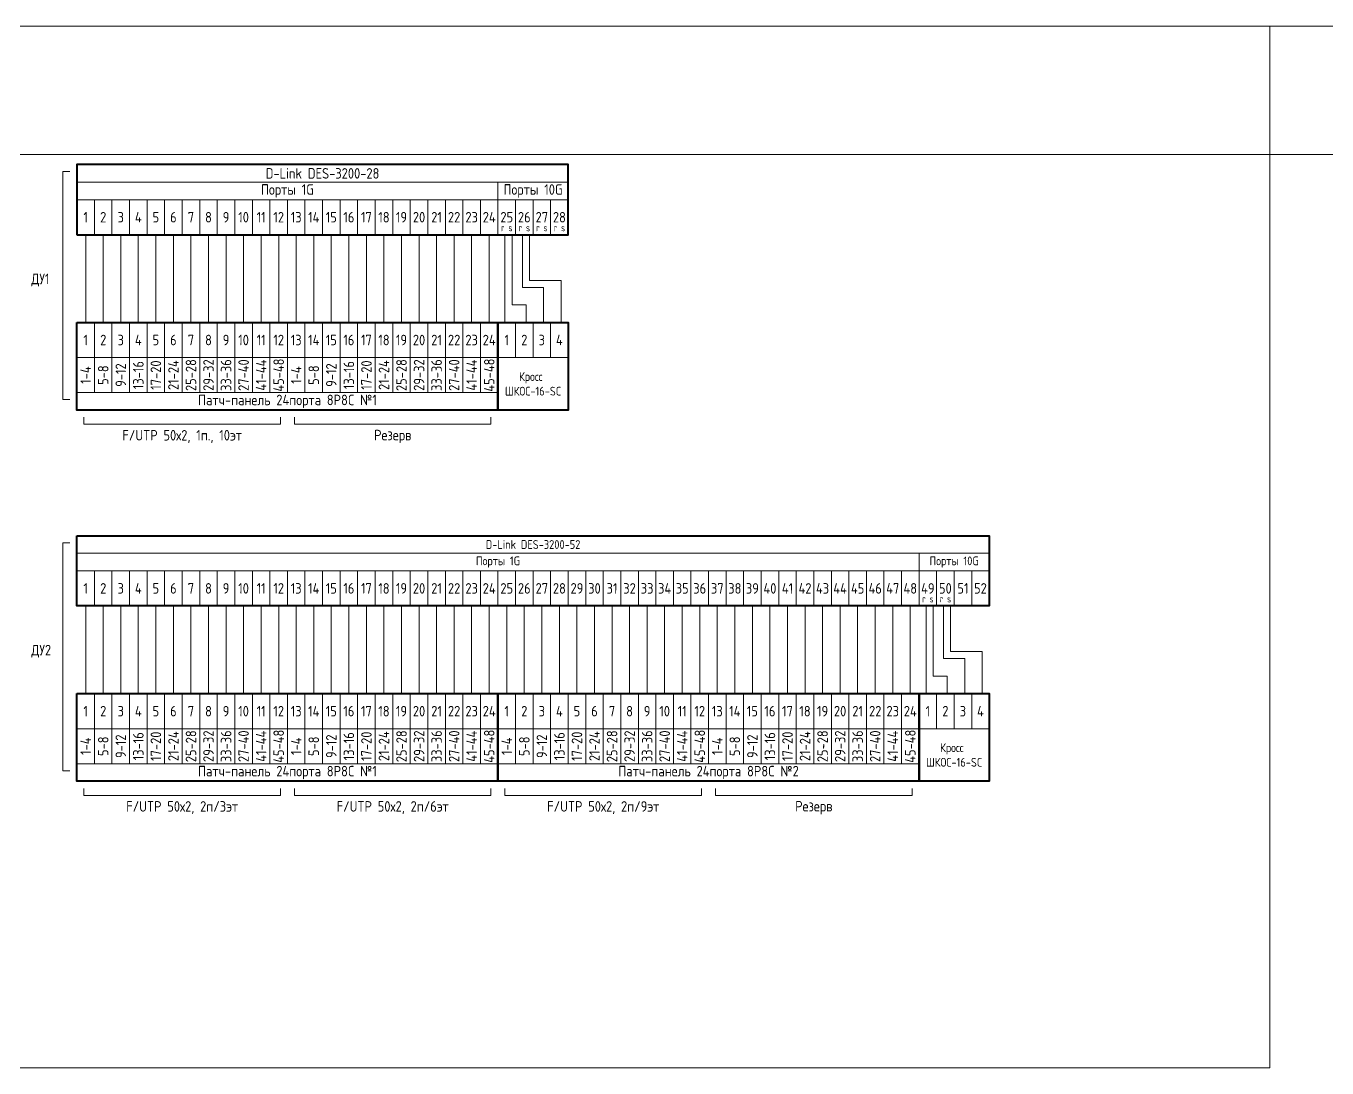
# Model space of a CAD drawing. Extents: x 6775 to 13793, y 2665 to 3972.
# Drawn here: x 8196.5 to 8567.2, y 2665 to 2962 of the extents above; entities that cross this region are included whole.
import ezdxf
from ezdxf.enums import TextEntityAlignment as Align

# ---------------------------------------------------------------- set-up
doc = ezdxf.new("R2010")
doc.units = 0
doc.header["$MEASUREMENT"] = 0
doc.layers.get('0').update_dxf_attribs({"linetype": 'CONTINUOUS'})
doc.layers.get('Defpoints').update_dxf_attribs({"linetype": 'CONTINUOUS'})
doc.styles.add('AViewportNPage', font='isocpeur.ttf')
doc.styles.add('мой', font='', dxfattribs={"width": 0.9, "height": 3})
doc.styles.get('мой').set_extended_font_data('GOST Common')

# ---------------------------------------------------------------- blocks, each defined once
blk = doc.blocks.new('*U19')
at = {"color": 7, "linetype": 'Continuous', "lineweight": 15}
blk.add_lwpolyline([(-210, -148.5), (210, -148.5), (210, 148.5), (-210, 148.5)], close=True, dxfattribs=at)
blk = doc.blocks.new('*U20')
at = {"color": 0, "linetype": 'ByBlock', "lineweight": -2, "transparency": 16777216}
blk.add_blockref('*U19', (1356, 0), dxfattribs=at)
blk = doc.blocks.new('*U67')
at = {"color": 7, "linetype": 'Continuous', "lineweight": 20}
blk.add_lwpolyline([(2.5, 5), (-2.5, 5), (-2.5, -5), (2.5, -5)], close=True, dxfattribs=at)
blk = doc.blocks.new('*U68')
at = {"color": 0, "linetype": 'ByBlock', "lineweight": -2, "transparency": 16777216}
for p in [(0, 0), (5, 0), (10, 0), (15, 0), (20, 0), (25, 0), (30, 0), (35, 0), (40, 0), (45, 0), (50, 0), (55, 0), (60, 0), (65, 0), (70, 0), (75, 0), (80, 0), (85, 0), (90, 0), (95, 0), (100, 0), (105, 0), (110, 0), (115, 0), (120, 0), (125, 0), (130, 0), (135, 0)]:
    blk.add_blockref('*U67', p, dxfattribs=at)
blk = doc.blocks.new('*U69')
at = {"color": 7, "linetype": 'Continuous', "lineweight": 20}
blk.add_lwpolyline([(2.5, 5), (-2.5, 5), (-2.5, -5), (2.5, -5)], close=True, dxfattribs=at)
blk = doc.blocks.new('*U66')
at = {"color": 0, "linetype": 'ByBlock', "lineweight": -2, "transparency": 16777216}
for p in [(0, 0), (5, 0), (10, 0), (15, 0), (20, 0), (25, 0), (30, 0), (35, 0), (40, 0), (45, 0), (50, 0), (55, 0), (60, 0), (65, 0), (70, 0), (75, 0), (80, 0), (85, 0), (90, 0), (95, 0), (100, 0), (105, 0), (110, 0), (115, 0)]:
    blk.add_blockref('*U69', p, dxfattribs=at)
blk = doc.blocks.new('*U70')
at = {"color": 7, "linetype": 'Continuous', "lineweight": 20}
blk.add_lwpolyline([(0, 12.5), (0, -12.5)], dxfattribs=at)
blk = doc.blocks.new('*U71')
at = {"color": 0, "linetype": 'ByBlock', "lineweight": -2, "transparency": 16777216}
for p in [(0, 0), (5, 0), (10, 0), (15, 0), (20, 0), (25, 0), (30, 0), (35, 0), (40, 0), (45, 0), (50, 0), (55, 0), (60, 0), (65, 0), (70, 0), (75, 0), (80, 0), (85, 0), (90, 0), (95, 0), (100, 0), (105, 0), (110, 0), (115, 0)]:
    blk.add_blockref('*U70', p, dxfattribs=at)
blk = doc.blocks.new('*U72')
at = {"color": 7, "linetype": 'Continuous', "lineweight": 20}
blk.add_lwpolyline([(2.5, 5), (-2.5, 5), (-2.5, -5), (2.5, -5)], close=True, dxfattribs=at)
blk = doc.blocks.new('*U73')
at = {"color": 0, "linetype": 'ByBlock', "lineweight": -2, "transparency": 16777216}
for p in [(0, 0), (5, 0), (10, 0), (15, 0), (20, 0), (25, 0), (30, 0), (35, 0), (40, 0), (45, 0), (50, 0), (55, 0), (60, 0), (65, 0), (70, 0), (75, 0), (80, 0), (85, 0), (90, 0), (95, 0), (100, 0), (105, 0), (110, 0), (115, 0), (120, 0), (125, 0), (130, 0), (135, 0)]:
    blk.add_blockref('*U72', p, dxfattribs=at)
blk = doc.blocks.new('*U238')
at = {"color": 7, "linetype": 'Continuous', "lineweight": 20}
blk.add_lwpolyline([(2.5, 5), (-2.5, 5), (-2.5, -5), (2.5, -5)], close=True, dxfattribs=at)
blk = doc.blocks.new('*U239')
at = {"color": 0, "linetype": 'ByBlock', "lineweight": -2, "transparency": 16777216}
for p in [(0, 0), (5, 0), (10, 0), (15, 0), (20, 0), (25, 0), (30, 0), (35, 0), (40, 0), (45, 0), (50, 0), (55, 0), (60, 0), (65, 0), (70, 0), (75, 0), (80, 0), (85, 0), (90, 0), (95, 0), (100, 0), (105, 0), (110, 0), (115, 0), (120, 0), (125, 0), (130, 0), (135, 0), (140, 0), (145, 0), (150, 0), (155, 0), (160, 0), (165, 0), (170, 0), (175, 0), (180, 0), (185, 0), (190, 0), (195, 0), (200, 0), (205, 0), (210, 0), (215, 0), (220, 0), (225, 0), (230, 0), (235, 0), (240, 0), (245, 0), (250, 0), (255, 0)]:
    blk.add_blockref('*U238', p, dxfattribs=at)
blk = doc.blocks.new('*U236')
at = {"color": 7, "linetype": 'Continuous', "lineweight": 20}
blk.add_lwpolyline([(0, 12.5), (0, -12.5)], dxfattribs=at)
blk = doc.blocks.new('*U237')
at = {"color": 0, "linetype": 'ByBlock', "lineweight": -2, "transparency": 16777216}
for p in [(0, 0), (5, 0), (10, 0), (15, 0), (20, 0), (25, 0), (30, 0), (35, 0), (40, 0), (45, 0), (50, 0), (55, 0), (60, 0), (65, 0), (70, 0), (75, 0), (80, 0), (85, 0), (90, 0), (95, 0), (100, 0), (105, 0), (110, 0), (115, 0), (120, 0), (125, 0), (130, 0), (135, 0), (140, 0), (145, 0), (150, 0), (155, 0), (160, 0), (165, 0), (170, 0), (175, 0), (180, 0), (185, 0), (190, 0), (195, 0), (200, 0), (205, 0), (210, 0), (215, 0), (220, 0), (225, 0), (230, 0), (235, 0)]:
    blk.add_blockref('*U236', p, dxfattribs=at)
blk = doc.blocks.new('*U231')
at = {"color": 7, "linetype": 'Continuous', "lineweight": 20}
blk.add_lwpolyline([(2.5, 5), (-2.5, 5), (-2.5, -5), (2.5, -5)], close=True, dxfattribs=at)
blk = doc.blocks.new('*U230')
at = {"color": 0, "linetype": 'ByBlock', "lineweight": -2, "transparency": 16777216}
for p in [(0, 0), (5, 0), (10, 0), (15, 0), (20, 0), (25, 0), (30, 0), (35, 0), (40, 0), (45, 0), (50, 0), (55, 0), (60, 0), (65, 0), (70, 0), (75, 0), (80, 0), (85, 0), (90, 0), (95, 0), (100, 0), (105, 0), (110, 0), (115, 0)]:
    blk.add_blockref('*U231', p, dxfattribs=at)
blk = doc.blocks.new('*U232')
at = {"color": 7, "linetype": 'Continuous', "lineweight": 20}
blk.add_lwpolyline([(0, 12.5), (0, -12.5)], dxfattribs=at)
blk = doc.blocks.new('*U233')
at = {"color": 0, "linetype": 'ByBlock', "lineweight": -2, "transparency": 16777216}
for p in [(0, 0), (5, 0), (10, 0), (15, 0), (20, 0), (25, 0), (30, 0), (35, 0), (40, 0), (45, 0), (50, 0), (55, 0), (60, 0), (65, 0), (70, 0), (75, 0), (80, 0), (85, 0), (90, 0), (95, 0), (100, 0), (105, 0), (110, 0), (115, 0)]:
    blk.add_blockref('*U232', p, dxfattribs=at)
blk = doc.blocks.new('*U234')
at = {"color": 7, "linetype": 'Continuous', "lineweight": 20}
blk.add_lwpolyline([(2.5, 5), (-2.5, 5), (-2.5, -5), (2.5, -5)], close=True, dxfattribs=at)
blk = doc.blocks.new('*U235')
at = {"color": 0, "linetype": 'ByBlock', "lineweight": -2, "transparency": 16777216}
for p in [(0, 0), (5, 0), (10, 0), (15, 0), (20, 0), (25, 0), (30, 0), (35, 0), (40, 0), (45, 0), (50, 0), (55, 0), (60, 0), (65, 0), (70, 0), (75, 0), (80, 0), (85, 0), (90, 0), (95, 0), (100, 0), (105, 0), (110, 0), (115, 0), (120, 0), (125, 0), (130, 0), (135, 0), (140, 0), (145, 0), (150, 0), (155, 0), (160, 0), (165, 0), (170, 0), (175, 0), (180, 0), (185, 0), (190, 0), (195, 0), (200, 0), (205, 0), (210, 0), (215, 0), (220, 0), (225, 0), (230, 0), (235, 0), (240, 0), (245, 0), (250, 0), (255, 0)]:
    blk.add_blockref('*U234', p, dxfattribs=at)
blk = doc.blocks.new('*U229')
at = {"color": 7, "linetype": 'Continuous', "lineweight": 20}
blk.add_lwpolyline([(2.5, 5), (-2.5, 5), (-2.5, -5), (2.5, -5)], close=True, dxfattribs=at)
blk = doc.blocks.new('*U227')
at = {"color": 0, "linetype": 'ByBlock', "lineweight": -2, "transparency": 16777216}
for p in [(0, 0), (5, 0), (10, 0), (15, 0), (20, 0), (25, 0), (30, 0), (35, 0), (40, 0), (45, 0), (50, 0), (55, 0), (60, 0), (65, 0), (70, 0), (75, 0), (80, 0), (85, 0), (90, 0), (95, 0), (100, 0), (105, 0), (110, 0), (115, 0)]:
    blk.add_blockref('*U229', p, dxfattribs=at)
blk = doc.blocks.new('*T549')
at = {"layer": 'Defpoints', "color": 8, "linetype": 'ByBlock', "lineweight": 0, "transparency": 16777216}
for p, q in [((0, 0), (4488, 0)), ((0, 0), (0, -36.67)), ((452, 0), (452, -36.67)), ((904, 0), (904, -36.67)), ((1356, 0), (1356, -36.67)), ((1808, 0), (1808, -36.67)), ((2260, 0), (2260, -36.67)), ((2712, 0), (2712, -36.67)), ((3164, 0), (3164, -36.67)), ((3584, 0), (3584, -36.67)), ((4036, 0), (4036, -36.67)), ((4488, 0), (4488, -36.67)), ((0, -36.67), (4488, -36.67))]:
    blk.add_line(p, q, dxfattribs=at)
at = {"layer": 'Defpoints', "color": 5, "linetype": 'Continuous', "lineweight": 0, "transparency": 16777216, "char_height": 20, "attachment_point": 1, "style": 'мой'}
for s, insert, width in [('{\\fGOST Common|b0|i0|c204|p34;15}', (5, -5), 442), ('{\\fGOST Common|b0|i0|c204|p34;27', (457, -5), 442), ('23', (909, -5), 442), ('20', (1361, -5), 442), ('21', (1813, -5), 442), ('22', (2265, -5), 442), ('23', (2717, -5), 442), ('24', (3169, -5), 410), ('25', (3589, -5), 442), ('26', (4041, -5), 442)]:
    blk.add_mtext(s, dxfattribs=dict(at, insert=insert, width=width))

msp = doc.modelspace()

# ---------------------------------------------------------------- linework, layer by layer
at = {"color": 7, "linetype": 'Continuous', "lineweight": 40}
for points in [[(8211, 2902.5), (8351, 2902.5), (8351, 2922.5), (8211, 2922.5)], [(8211, 2877.5), (8331, 2877.5), (8331, 2852.5), (8211, 2852.5)], [(8331, 2877.5), (8351, 2877.5), (8351, 2852.5), (8331, 2852.5)], [(8211, 2816.71), (8471, 2816.71), (8471, 2796.71), (8211, 2796.71)], [(8211, 2771.71), (8331, 2771.71), (8331, 2746.71), (8211, 2746.71)], [(8331, 2771.71), (8451, 2771.71), (8451, 2746.71), (8331, 2746.71)], [(8451, 2771.71), (8471, 2771.71), (8471, 2746.71), (8451, 2746.71)]]:
    msp.add_lwpolyline(points, close=True, dxfattribs=at)
at = {"color": 7, "linetype": 'Continuous', "lineweight": 20}
for points in [[(8209, 2920.5), (8207, 2920.5), (8207, 2855.5), (8209, 2855.5)], [(8333, 2902.5), (8333, 2877.5)], [(8335, 2902.5), (8335, 2882.5), (8339, 2882.5), (8339, 2877.5)], [(8338, 2902.5), (8338, 2887.5), (8344, 2887.5), (8344, 2877.5)], [(8340, 2902.5), (8340, 2889.5), (8349, 2889.5), (8349, 2877.5)], [(8213, 2850.5), (8213, 2848.5), (8269, 2848.5), (8269, 2850.5)], [(8273, 2850.5), (8273, 2848.5), (8329, 2848.5), (8329, 2850.5)], [(8209, 2814.71), (8207, 2814.71), (8207, 2749.71), (8209, 2749.71)], [(8453, 2796.71), (8453, 2771.71)], [(8455, 2796.71), (8455, 2776.71), (8459, 2776.71), (8459, 2771.71)], [(8458, 2796.71), (8458, 2781.71), (8464, 2781.71), (8464, 2771.71)], [(8460, 2796.71), (8460, 2783.71), (8469, 2783.71), (8469, 2771.71)], [(8213, 2744.71), (8213, 2742.71), (8269, 2742.71), (8269, 2744.71)], [(8273, 2744.71), (8273, 2742.71), (8329, 2742.71), (8329, 2744.71)], [(8333, 2744.71), (8333, 2742.71), (8389, 2742.71), (8389, 2744.71)], [(8393, 2744.71), (8393, 2742.71), (8449, 2742.71), (8449, 2744.71)]]:
    msp.add_lwpolyline(points, dxfattribs=at)
for points in [[(8211, 2912.5), (8331, 2912.5), (8331, 2917.5), (8211, 2917.5)], [(8331, 2917.5), (8351, 2917.5), (8351, 2912.5), (8331, 2912.5)], [(8211, 2811.71), (8471, 2811.71), (8471, 2816.71), (8211, 2816.71)], [(8211, 2806.71), (8451, 2806.71), (8451, 2811.71), (8211, 2811.71)], [(8451, 2811.71), (8471, 2811.71), (8471, 2806.71), (8451, 2806.71)]]:
    msp.add_lwpolyline(points, close=True, dxfattribs=at)

# ---------------------------------------------------------------- block references
at = {"color": 7, "linetype": 'Continuous', "lineweight": 15}
msp.add_blockref('*U20', (6985, 2813.5), dxfattribs=at)
msp.add_blockref('*T549', (6775, 2962))
at = {"color": 7, "linetype": 'Continuous', "lineweight": 20}
for name, p in [('*U68', (8213.5, 2907.5)), ('*U71', (8213.5, 2890)), ('*U73', (8213.5, 2872.5)), ('*U66', (8213.5, 2862.5)), ('*U239', (8213.5, 2801.71)), ('*U237', (8213.5, 2784.21)), ('*U233', (8213.5, 2784.21)), ('*U235', (8213.5, 2766.71)), ('*U230', (8213.5, 2756.71)), ('*U227', (8333.5, 2756.71))]:
    msp.add_blockref(name, p, dxfattribs=at)

# ---------------------------------------------------------------- texts
at = {"color": 7, "style": 'мой', "width": 0.9}
for s, height, rotation, p in [('1', 3, 359.8616, (8213.5, 2907.5)), ('2', 3, 359.8616, (8218.5, 2907.5)), ('3', 3, 359.8616, (8223.5, 2907.5)), ('4', 3, 359.8616, (8228.5, 2907.5)), ('5', 3, 359.8616, (8233.5, 2907.5)), ('6', 3, 359.8616, (8238.5, 2907.5)), ('7', 3, 359.8616, (8243.5, 2907.5)), ('8', 3, 359.8616, (8248.5, 2907.5)), ('9', 3, 359.8616, (8253.5, 2907.5)), ('10', 3, 359.8616, (8258.5, 2907.5)), ('11', 3, 359.8616, (8263.5, 2907.5)), ('12', 3, 359.8616, (8268.5, 2907.5)), ('13', 3, 359.8616, (8273.5, 2907.5)), ('14', 3, 359.8616, (8278.5, 2907.5)), ('15', 3, 359.8616, (8283.5, 2907.5)), ('16', 3, 359.8616, (8288.5, 2907.5)), ('17', 3, 359.8616, (8293.5, 2907.5)), ('18', 3, 359.8616, (8298.5, 2907.5)), ('19', 3, 359.8616, (8303.5, 2907.5)), ('20', 3, 359.8616, (8308.5, 2907.5)), ('21', 3, 359.8616, (8313.5, 2907.5)), ('22', 3, 359.8616, (8318.5, 2907.5)), ('23', 3, 359.8616, (8323.5, 2907.5)), ('24', 3, 359.8616, (8328.5, 2907.5)), ('25', 3, 359.8616, (8333.5, 2907.5)), ('26', 3, 359.8616, (8338.5, 2907.5)), ('27', 3, 359.8616, (8343.5, 2907.5)), ('28', 3, 359.8616, (8348.5, 2907.5)), ('r s', 2, 359.8616, (8333.5, 2904.5)), ('r s', 2, 359.8616, (8338.5, 2904.5)), ('r s', 2, 359.8616, (8343.5, 2904.5)), ('r s', 2, 359.8616, (8348.5, 2904.5)), ('1', 3, 359.8616, (8213.5, 2872.5)), ('1', 3, 359.8616, (8213.5, 2872.5)), ('2', 3, 359.8616, (8218.5, 2872.5)), ('3', 3, 359.8616, (8223.5, 2872.5)), ('4', 3, 359.8616, (8228.5, 2872.5)), ('5', 3, 359.8616, (8233.5, 2872.5)), ('6', 3, 359.8616, (8238.5, 2872.5)), ('7', 3, 359.8616, (8243.5, 2872.5)), ('8', 3, 359.8616, (8248.5, 2872.5)), ('9', 3, 359.8616, (8253.5, 2872.5)), ('10', 3, 359.8616, (8258.5, 2872.5)), ('11', 3, 359.8616, (8263.5, 2872.5)), ('12', 3, 359.8616, (8268.5, 2872.5)), ('13', 3, 359.8616, (8273.5, 2872.5)), ('14', 3, 359.8616, (8278.5, 2872.5)), ('15', 3, 359.8616, (8283.5, 2872.5)), ('16', 3, 359.8616, (8288.5, 2872.5)), ('17', 3, 359.8616, (8293.5, 2872.5)), ('18', 3, 359.8616, (8298.5, 2872.5)), ('19', 3, 359.8616, (8303.5, 2872.5)), ('20', 3, 359.8616, (8308.5, 2872.5)), ('21', 3, 359.8616, (8313.5, 2872.5)), ('22', 3, 359.8616, (8318.5, 2872.5)), ('23', 3, 359.8616, (8323.5, 2872.5)), ('24', 3, 359.8616, (8328.5, 2872.5)), ('1', 3, 359.8616, (8333.5, 2872.5)), ('2', 3, 359.8616, (8338.5, 2872.5)), ('3', 3, 359.8616, (8343.5, 2872.5)), ('4', 3, 359.8616, (8348.5, 2872.5)), ('13-16', 3, 89.8616, (8228.5, 2862.5)), ('17-20', 3, 89.8616, (8233.5, 2862.5)), ('21-24', 3, 89.8616, (8238.5, 2862.5)), ('25-28', 3, 89.8616, (8243.5, 2862.5)), ('29-32', 3, 89.8616, (8248.5, 2862.5)), ('33-36', 3, 89.8616, (8253.5, 2862.5)), ('27-40', 3, 89.8616, (8258.5, 2862.5)), ('41-44', 3, 89.8616, (8263.5, 2862.5)), ('45-48', 3, 89.8616, (8268.5, 2862.5)), ('13-16', 3, 89.8616, (8288.5, 2862.5)), ('17-20', 3, 89.8616, (8293.5, 2862.5)), ('21-24', 3, 89.8616, (8298.5, 2862.5)), ('25-28', 3, 89.8616, (8303.5, 2862.5)), ('29-32', 3, 89.8616, (8308.5, 2862.5)), ('33-36', 3, 89.8616, (8313.5, 2862.5)), ('27-40', 3, 89.8616, (8318.5, 2862.5)), ('41-44', 3, 89.8616, (8323.5, 2862.5)), ('45-48', 3, 89.8616, (8328.5, 2862.5)), ('1-4', 3, 89.8616, (8213.5, 2862.5)), ('5-8', 3, 89.8616, (8218.5, 2862.5)), ('9-12', 3, 89.8616, (8223.5, 2862.5)), ('1-4', 3, 89.8616, (8273.5, 2862.5)), ('5-8', 3, 89.8616, (8278.5, 2862.5)), ('9-12', 3, 89.8616, (8283.5, 2862.5)), ('1', 3, 359.8616, (8213.5, 2801.71)), ('2', 3, 359.8616, (8218.5, 2801.71)), ('3', 3, 359.8616, (8223.5, 2801.71)), ('4', 3, 359.8616, (8228.5, 2801.71)), ('5', 3, 359.8616, (8233.5, 2801.71)), ('6', 3, 359.8616, (8238.5, 2801.71)), ('7', 3, 359.8616, (8243.5, 2801.71)), ('8', 3, 359.8616, (8248.5, 2801.71)), ('9', 3, 359.8616, (8253.5, 2801.71)), ('10', 3, 359.8616, (8258.5, 2801.71)), ('11', 3, 359.8616, (8263.5, 2801.71)), ('12', 3, 359.8616, (8268.5, 2801.71)), ('13', 3, 359.8616, (8273.5, 2801.71)), ('14', 3, 359.8616, (8278.5, 2801.71)), ('15', 3, 359.8616, (8283.5, 2801.71)), ('16', 3, 359.8616, (8288.5, 2801.71)), ('17', 3, 359.8616, (8293.5, 2801.71)), ('18', 3, 359.8616, (8298.5, 2801.71)), ('19', 3, 359.8616, (8303.5, 2801.71)), ('20', 3, 359.8616, (8308.5, 2801.71)), ('21', 3, 359.8616, (8313.5, 2801.71)), ('22', 3, 359.8616, (8318.5, 2801.71)), ('23', 3, 359.8616, (8323.5, 2801.71)), ('24', 3, 359.8616, (8328.5, 2801.71)), ('25', 3, 359.8616, (8333.5, 2801.71)), ('26', 3, 359.8616, (8338.5, 2801.71)), ('27', 3, 359.8616, (8343.5, 2801.71)), ('28', 3, 359.8616, (8348.5, 2801.71)), ('29', 3, 359.8616, (8353.5, 2801.71)), ('30', 3, 359.8616, (8358.5, 2801.71)), ('31', 3, 359.8616, (8363.5, 2801.71)), ('32', 3, 359.8616, (8368.5, 2801.71)), ('33', 3, 359.8616, (8373.5, 2801.71)), ('34', 3, 359.8616, (8378.5, 2801.71)), ('35', 3, 359.8616, (8383.5, 2801.71)), ('36', 3, 359.8616, (8388.5, 2801.71)), ('37', 3, 359.8616, (8393.5, 2801.71)), ('38', 3, 359.8616, (8398.5, 2801.71)), ('39', 3, 359.8616, (8403.5, 2801.71)), ('40', 3, 359.8616, (8408.5, 2801.71)), ('41', 3, 359.8616, (8413.5, 2801.71)), ('42', 3, 359.8616, (8418.5, 2801.71)), ('43', 3, 359.8616, (8423.5, 2801.71)), ('44', 3, 359.8616, (8428.5, 2801.71)), ('45', 3, 359.8616, (8433.5, 2801.71)), ('46', 3, 359.8616, (8438.5, 2801.71)), ('47', 3, 359.8616, (8443.5, 2801.71)), ('48', 3, 359.8616, (8448.5, 2801.71)), ('49', 3, 359.8616, (8453.5, 2801.71)), ('50', 3, 359.8616, (8458.5, 2801.71)), ('51', 3, 359.8616, (8463.5, 2801.71)), ('52', 3, 359.8616, (8468.5, 2801.71)), ('r s', 2, 359.8616, (8453.5, 2798.71)), ('r s', 2, 359.8616, (8458.5, 2798.71)), ('1', 3, 359.8616, (8213.5, 2766.71)), ('1', 3, 359.8616, (8213.5, 2766.71)), ('2', 3, 359.8616, (8218.5, 2766.71)), ('3', 3, 359.8616, (8223.5, 2766.71)), ('4', 3, 359.8616, (8228.5, 2766.71)), ('5', 3, 359.8616, (8233.5, 2766.71)), ('6', 3, 359.8616, (8238.5, 2766.71)), ('7', 3, 359.8616, (8243.5, 2766.71)), ('8', 3, 359.8616, (8248.5, 2766.71)), ('9', 3, 359.8616, (8253.5, 2766.71)), ('10', 3, 359.8616, (8258.5, 2766.71)), ('11', 3, 359.8616, (8263.5, 2766.71)), ('12', 3, 359.8616, (8268.5, 2766.71)), ('13', 3, 359.8616, (8273.5, 2766.71)), ('14', 3, 359.8616, (8278.5, 2766.71)), ('15', 3, 359.8616, (8283.5, 2766.71)), ('16', 3, 359.8616, (8288.5, 2766.71)), ('17', 3, 359.8616, (8293.5, 2766.71)), ('18', 3, 359.8616, (8298.5, 2766.71)), ('19', 3, 359.8616, (8303.5, 2766.71)), ('20', 3, 359.8616, (8308.5, 2766.71)), ('21', 3, 359.8616, (8313.5, 2766.71)), ('22', 3, 359.8616, (8318.5, 2766.71)), ('23', 3, 359.8616, (8323.5, 2766.71)), ('24', 3, 359.8616, (8328.5, 2766.71)), ('1', 3, 359.8616, (8333.5, 2766.71)), ('1', 3, 359.8616, (8333.5, 2766.71)), ('2', 3, 359.8616, (8338.5, 2766.71)), ('3', 3, 359.8616, (8343.5, 2766.71)), ('4', 3, 359.8616, (8348.5, 2766.71)), ('5', 3, 359.8616, (8353.5, 2766.71)), ('6', 3, 359.8616, (8358.5, 2766.71)), ('7', 3, 359.8616, (8363.5, 2766.71)), ('8', 3, 359.8616, (8368.5, 2766.71)), ('9', 3, 359.8616, (8373.5, 2766.71)), ('10', 3, 359.8616, (8378.5, 2766.71)), ('11', 3, 359.8616, (8383.5, 2766.71)), ('12', 3, 359.8616, (8388.5, 2766.71)), ('13', 3, 359.8616, (8393.5, 2766.71)), ('14', 3, 359.8616, (8398.5, 2766.71)), ('15', 3, 359.8616, (8403.5, 2766.71)), ('16', 3, 359.8616, (8408.5, 2766.71)), ('17', 3, 359.8616, (8413.5, 2766.71)), ('18', 3, 359.8616, (8418.5, 2766.71)), ('19', 3, 359.8616, (8423.5, 2766.71)), ('20', 3, 359.8616, (8428.5, 2766.71)), ('21', 3, 359.8616, (8433.5, 2766.71)), ('22', 3, 359.8616, (8438.5, 2766.71)), ('23', 3, 359.8616, (8443.5, 2766.71)), ('24', 3, 359.8616, (8448.5, 2766.71)), ('1', 3, 359.8616, (8453.5, 2766.71)), ('2', 3, 359.8616, (8458.5, 2766.71)), ('3', 3, 359.8616, (8463.5, 2766.71)), ('4', 3, 359.8616, (8468.5, 2766.71)), ('1-4', 3, 89.8616, (8213.5, 2756.71)), ('5-8', 3, 89.8616, (8218.5, 2756.71)), ('9-12', 3, 89.8616, (8223.5, 2756.71)), ('13-16', 3, 89.8616, (8228.5, 2756.71)), ('17-20', 3, 89.8616, (8233.5, 2756.71)), ('21-24', 3, 89.8616, (8238.5, 2756.71)), ('25-28', 3, 89.8616, (8243.5, 2756.71)), ('29-32', 3, 89.8616, (8248.5, 2756.71)), ('33-36', 3, 89.8616, (8253.5, 2756.71)), ('27-40', 3, 89.8616, (8258.5, 2756.71)), ('41-44', 3, 89.8616, (8263.5, 2756.71)), ('45-48', 3, 89.8616, (8268.5, 2756.71)), ('1-4', 3, 89.8616, (8273.5, 2756.71)), ('5-8', 3, 89.8616, (8278.5, 2756.71)), ('9-12', 3, 89.8616, (8283.5, 2756.71)), ('13-16', 3, 89.8616, (8288.5, 2756.71)), ('17-20', 3, 89.8616, (8293.5, 2756.71)), ('21-24', 3, 89.8616, (8298.5, 2756.71)), ('25-28', 3, 89.8616, (8303.5, 2756.71)), ('29-32', 3, 89.8616, (8308.5, 2756.71)), ('33-36', 3, 89.8616, (8313.5, 2756.71)), ('27-40', 3, 89.8616, (8318.5, 2756.71)), ('41-44', 3, 89.8616, (8323.5, 2756.71)), ('45-48', 3, 89.8616, (8328.5, 2756.71)), ('1-4', 3, 89.8616, (8333.5, 2756.71)), ('5-8', 3, 89.8616, (8338.5, 2756.71)), ('9-12', 3, 89.8616, (8343.5, 2756.71)), ('13-16', 3, 89.8616, (8348.5, 2756.71)), ('17-20', 3, 89.8616, (8353.5, 2756.71)), ('21-24', 3, 89.8616, (8358.5, 2756.71)), ('25-28', 3, 89.8616, (8363.5, 2756.71)), ('29-32', 3, 89.8616, (8368.5, 2756.71)), ('33-36', 3, 89.8616, (8373.5, 2756.71)), ('27-40', 3, 89.8616, (8378.5, 2756.71)), ('41-44', 3, 89.8616, (8383.5, 2756.71)), ('45-48', 3, 89.8616, (8388.5, 2756.71)), ('1-4', 3, 89.8616, (8393.5, 2756.71)), ('5-8', 3, 89.8616, (8398.5, 2756.71)), ('9-12', 3, 89.8616, (8403.5, 2756.71)), ('13-16', 3, 89.8616, (8408.5, 2756.71)), ('17-20', 3, 89.8616, (8413.5, 2756.71)), ('21-24', 3, 89.8616, (8418.5, 2756.71)), ('25-28', 3, 89.8616, (8423.5, 2756.71)), ('29-32', 3, 89.8616, (8428.5, 2756.71)), ('33-36', 3, 89.8616, (8433.5, 2756.71)), ('27-40', 3, 89.8616, (8438.5, 2756.71)), ('41-44', 3, 89.8616, (8443.5, 2756.71)), ('45-48', 3, 89.8616, (8448.5, 2756.71))]:
    msp.add_text(s, height=height, rotation=rotation, dxfattribs=at).set_placement(p, align=Align.MIDDLE)
at = {"color": 7, "linetype": 'Continuous', "lineweight": 20}
for s, insert, char_height, width, attachment_point, style in [('D-Link DES-3200-28', (8281, 2920), 3, 140, 5, 'мой'), ('Порты 1G', (8271, 2915), 3, 120, 5, 'мой'), ('Порты 10G', (8341, 2915), 3, 20, 5, 'мой'), ('ДУ1', (8198, 2891.4), 3, 11, 1, 'мой'), ('Кросс  ШКОС-16-SC', (8341, 2860), 2.5, 20, 5, 'мой'), ('Патч-панель 24порта 8P8C №1', (8271, 2855), 3, 120, 5, 'мой'), ('F/UTP 50{\\fGOST Common|b0|i0|c204|p34;х}2, 1{\\fGOST Common|b0|i0|c204|p34;п}., {\\fGOST Common|b0|i0|c204|p34;10эт}', (8241, 2845), 3, 60, 5, 'мой'), ('{\\fGOST Common|b0|i0|c204|p34;Резерв}', (8301, 2845), 3, 60, 5, 'мой'), ('{\\fGOST Common|b0|i0|c204|p34;\\W0.9;D-Link DES-3200-52}', (8341, 2814.21), 2.5, 260, 5, 'AViewportNPage'), ('{\\fGOST Common|b0|i0|c204|p34;\\W0.9;Порты 1G}', (8331, 2809.21), 2.5, 240, 5, 'AViewportNPage'), ('{\\fGOST Common|b0|i0|c204|p34;\\W0.9;Порты 10G}', (8461, 2809.21), 2.5, 20, 5, 'AViewportNPage'), ('{\\fGOST Common|b0|i0|c204|p34;ДУ2}', (8198, 2785.61), 3, 11, 1, 'мой'), ('Кросс  ШКОС-16-SC', (8461, 2754.21), 2.5, 20, 5, 'мой'), ('{\\fGOST Common|b0|i0|c204|p34;Патч}-{\\fGOST Common|b0|i0|c204|p34;панель }24{\\fGOST Common|b0|i0|c204|p34;порта }8P8C №1', (8271, 2749.21), 3, 120, 5, 'мой'), ('Патч-панель 24порта 8P8C №2', (8391, 2749.21), 3, 120, 5, 'мой'), ('F/UTP 50{\\fGOST Common|b0|i0|c204|p34;х}2, 2{\\fGOST Common|b0|i0|c204|p34;п}/3{\\fGOST Common|b0|i0|c204|p34;эт}', (8241, 2739.21), 3, 60, 5, 'мой'), ('F/UTP 50{\\fGOST Common|b0|i0|c204|p34;х}2, 2{\\fGOST Common|b0|i0|c204|p34;п}/6{\\fGOST Common|b0|i0|c204|p34;эт}', (8301, 2739.21), 3, 60, 5, 'мой'), ('F/UTP 50{\\fGOST Common|b0|i0|c204|p34;х}2, 2{\\fGOST Common|b0|i0|c204|p34;п}/9{\\fGOST Common|b0|i0|c204|p34;эт}', (8361, 2739.21), 3, 60, 5, 'мой'), ('{\\fGOST Common|b0|i0|c204|p34;Резерв}', (8421, 2739.21), 3, 60, 5, 'мой')]:
    msp.add_mtext(s, dxfattribs=dict(at, insert=insert, char_height=char_height, width=width, attachment_point=attachment_point, style=style))

doc.saveas('drawing.dxf')
